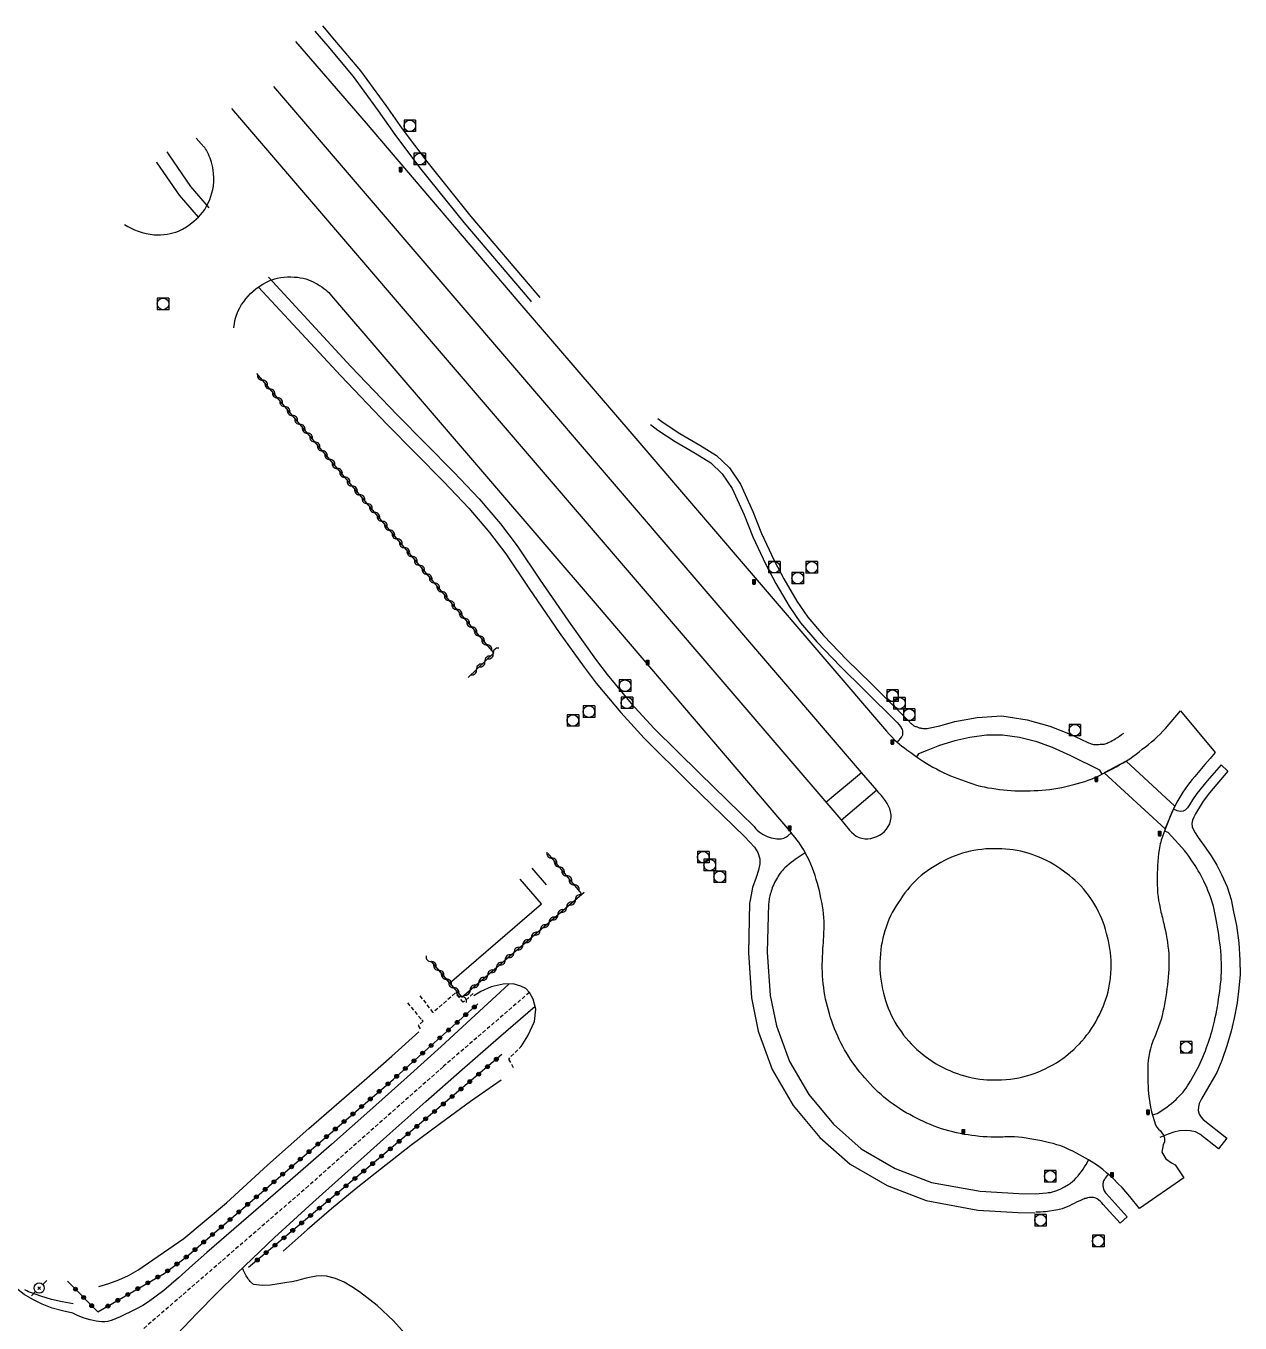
# Model space of a CAD drawing. Header units: millimetres. Extents: x 147000 to 148002, y 145000 to 146001.
# Drawn here: x 147178.5 to 147336, y 145195.6 to 145363.9 of the extents above; entities that cross this region are included whole.
import ezdxf

# ---------------------------------------------------------------- set-up
doc = ezdxf.new("R2010")
doc.units = ezdxf.units.MM
doc.linetypes.add('DASHED', pattern=[0.75, 0.5, -0.25])
doc.layers.get('0').update_dxf_attribs({"linetype": 'CONTINUOUS'})
for name, color, linetype in [('W0001', 6, 'DASHED'), ('W0006', 2, 'CONTINUOUS'), ('W0008', 7, 'CONTINUOUS'), ('W0010', 4, 'CONTINUOUS'), ('W0014', 7, 'CONTINUOUS'), ('W0020', 2, 'CONTINUOUS'), ('W0051', 7, 'CONTINUOUS'), ('W0101', 7, 'CONTINUOUS'), ('W0112', 1, 'DASHED'), ('W0120', 7, 'CONTINUOUS'), ('W0214', 2, 'CONTINUOUS'), ('W0310', 3, 'CONTINUOUS'), ('W0323', 7, 'CONTINUOUS'), ('W0333', 7, 'CONTINUOUS'), ('W0401', 7, 'CONTINUOUS'), ('W0420', 7, 'CONTINUOUS'), ('W0473', 7, 'CONTINUOUS')]:
    doc.layers.add(name, color=color, linetype=linetype)

# ---------------------------------------------------------------- blocks, each defined once
blk = doc.blocks.new('T473')
for p, q in [((-0.166667, 0.166667), (0.166667, -0.166667)), ((-0.166667, -0.166667), (0.166667, 0.166667)), ((0.500001, 0.500001), (1.000002, 1.000002)), ((-1.000002, -1.000002), (-0.500001, -0.500001))]:
    blk.add_line(p, q)
blk.add_ellipse((0, 0), major_axis=(0.471405, 0.471405), ratio=1, start_param=5.4977871438, end_param=11.780972451)
blk = doc.blocks.new('T401')
for p, q in [((-0.3, 0.3), (0, 0.3)), ((-0.3, -0.25), (-0.3, 0.3)), ((-0.3, 0.15), (0, 0.15)), ((-0.3, 0), (0, 0)), ((0, 0.3), (0, -0.25)), ((-0.3, -0.15), (0, -0.15)), ((-0.3, -0.25), (-0.3, -0.3)), ((-0.3, -0.3), (0, -0.3)), ((0, -0.3), (0, -0.25))]:
    blk.add_line(p, q)
blk = doc.blocks.new('T420')
for p, q in [((0.75, 0.75), (-0.75, 0.75)), ((-0.75, 0.75), (-0.75, -0.75)), ((0.75, 0.75), (0.75, -0.75)), ((0.75, -0.75), (-0.75, -0.75))]:
    blk.add_line(p, q)
blk.add_ellipse((0, 0), major_axis=(-0.53, 0.53), ratio=1, start_param=3.926991, end_param=10.210176)
blk = doc.blocks.new('t323o')
at = {"color": 0, "linetype": 'Continuous'}
for radius in [0.25, 0.15]:
    blk.add_circle((0, 0), radius, dxfattribs=at)
blk = doc.blocks.new('t310o')
at = {"color": 0, "linetype": 'Continuous'}
for centre, start, end in [((-0.5, 0.38), 216.8699, 323.1304), ((0.5, -0.37), 36.8699, 143.1303)]:
    blk.add_arc(centre, 0.625, start, end, dxfattribs=at)

msp = doc.modelspace()

# ---------------------------------------------------------------- linework, layer by layer
at = {"layer": 'W0001'}
msp.add_lwpolyline([(147243.83, 145238.55), (147232.64, 145228.9), (147215.18, 145213.44), (147193.82, 145194.95)], dxfattribs=at)
at = {"layer": 'W0006'}
msp.add_lwpolyline([(147246.07, 145252.5), (147244.21, 145254.69)], dxfattribs=at)
at = {"layer": 'W0008'}
for points in [[(147213.51, 145361.94), (147222.65, 145351.35), (147242.34, 145328.22), (147257.38, 145310.7), (147290.17, 145272.44)], [(147205.18, 145353.25), (147284.22, 145260.99), (147285.37, 145259.62), (147285.63, 145259.33), (147285.92, 145259.07), (147286.24, 145258.84), (147286.6, 145258.66), (147286.98, 145258.55), (147287.36, 145258.49), (147287.75, 145258.49), (147288.14, 145258.53), (147288.53, 145258.63), (147288.9, 145258.76), (147289.26, 145258.95), (147289.59, 145259.17), (147289.89, 145259.43), (147290.17, 145259.73), (147290.4, 145260.06), (147290.58, 145260.42), (147290.65, 145260.61), (147290.7, 145260.81), (147290.73, 145261.01), (147290.75, 145261.21), (147290.75, 145261.41), (147290.75, 145261.61), (147290.73, 145261.8), (147290.7, 145262), (147290.59, 145262.38), (147290.44, 145262.73), (147290.25, 145263.06), (147290.05, 145263.39), (147289.79, 145263.76), (147289.5, 145264.11), (147289.19, 145264.45), (147288.89, 145264.79), (147286.91, 145267.09), (147210.69, 145356.09)], [(147191.31, 145338.2), (147191.73, 145337.94), (147192.17, 145337.7), (147192.62, 145337.49), (147193.09, 145337.31), (147193.59, 145337.14), (147194.1, 145337.01), (147194.62, 145336.91), (147195.14, 145336.85), (147195.57, 145336.83), (147196, 145336.84), (147196.42, 145336.88), (147196.84, 145336.94), (147197.22, 145337), (147197.59, 145337.09), (147197.96, 145337.19), (147198.32, 145337.33), (147198.85, 145337.59), (147199.36, 145337.9), (147199.84, 145338.24), (147200.31, 145338.6), (147200.62, 145338.86), (147200.92, 145339.13), (147201.19, 145339.43), (147201.45, 145339.74), (147201.72, 145340.13), (147201.96, 145340.55), (147202.18, 145340.97), (147202.37, 145341.41), (147202.53, 145341.84), (147202.66, 145342.28), (147202.77, 145342.72), (147202.84, 145343.17), (147202.87, 145343.38), (147202.88, 145343.59), (147202.89, 145343.8), (147202.9, 145344.01), (147202.89, 145344.22), (147202.88, 145344.43), (147202.87, 145344.64), (147202.86, 145344.85), (147202.82, 145345.21), (147202.76, 145345.56), (147202.69, 145345.92), (147202.6, 145346.27), (147202.51, 145346.53), (147202.42, 145346.79), (147202.31, 145347.04), (147202.2, 145347.29), (147202.12, 145347.47), (147202.04, 145347.65), (147201.95, 145347.83), (147201.84, 145347.99), (147201.78, 145348.08), (147201.71, 145348.16), (147201.63, 145348.24), (147201.56, 145348.32), (147201.48, 145348.39), (147201.41, 145348.47), (147201.33, 145348.55), (147201.26, 145348.63), (147200.62, 145349.38)], [(147205.49, 145324.78), (147205.56, 145325.34), (147205.68, 145325.9), (147205.84, 145326.44), (147206.05, 145326.97), (147206.26, 145327.39), (147206.5, 145327.79), (147206.77, 145328.17), (147207.06, 145328.54), (147207.35, 145328.89), (147207.67, 145329.22), (147208, 145329.53), (147208.36, 145329.82), (147208.8, 145330.15), (147209.25, 145330.45), (147209.73, 145330.72), (147210.23, 145330.95), (147210.67, 145331.11), (147211.12, 145331.22), (147211.58, 145331.3), (147212.04, 145331.35), (147212.47, 145331.38), (147212.9, 145331.39), (147213.33, 145331.37), (147213.76, 145331.33), (147214.12, 145331.28), (147214.47, 145331.21), (147214.83, 145331.13), (147215.17, 145331.02), (147215.48, 145330.89), (147215.78, 145330.75), (147216.07, 145330.59), (147216.35, 145330.43), (147216.62, 145330.26), (147216.89, 145330.08), (147217.15, 145329.9), (147217.41, 145329.7), (147217.61, 145329.52), (147217.8, 145329.34), (147217.98, 145329.15), (147218.15, 145328.94)], [(147218.15, 145328.94), (147252.61, 145288.73), (147277.8, 145259.25)], [(147290.17, 145272.44), (147290.5, 145272.06), (147290.84, 145271.7), (147291.2, 145271.34), (147291.56, 145271), (147291.86, 145270.75), (147292.17, 145270.5), (147292.49, 145270.27), (147292.8, 145270.04), (147293.31, 145269.66), (147293.82, 145269.29), (147294.33, 145268.93), (147294.85, 145268.58), (147295.29, 145268.31), (147295.73, 145268.04), (147296.17, 145267.79), (147296.63, 145267.55), (147297.08, 145267.31), (147297.53, 145267.09), (147298, 145266.88), (147298.46, 145266.67), (147298.94, 145266.48), (147299.42, 145266.3), (147299.9, 145266.12), (147300.38, 145265.95), (147300.86, 145265.78), (147301.35, 145265.62), (147301.83, 145265.46), (147302.33, 145265.33), (147302.83, 145265.21), (147303.33, 145265.11), (147303.84, 145265.03), (147304.34, 145264.95), (147304.84, 145264.88), (147305.33, 145264.82), (147305.83, 145264.77), (147306.33, 145264.73), (147306.83, 145264.71), (147307.32, 145264.7), (147307.82, 145264.71), (147308.32, 145264.71), (147308.82, 145264.72), (147309.33, 145264.73), (147309.83, 145264.74), (147310.33, 145264.77), (147310.85, 145264.82), (147311.37, 145264.88), (147311.88, 145264.96), (147312.4, 145265.04), (147312.92, 145265.14), (147313.43, 145265.26), (147313.94, 145265.38), (147314.45, 145265.52), (147314.93, 145265.64), (147315.41, 145265.78), (147315.88, 145265.93), (147316.34, 145266.09), (147316.83, 145266.28), (147317.31, 145266.49), (147317.78, 145266.71), (147318.26, 145266.94), (147318.69, 145267.15), (147319.12, 145267.37), (147319.55, 145267.6), (147319.97, 145267.83), (147320.41, 145268.08), (147320.85, 145268.34), (147321.28, 145268.6), (147321.71, 145268.87), (147322.13, 145269.16), (147322.54, 145269.46), (147322.95, 145269.77), (147323.35, 145270.09), (147323.75, 145270.4), (147324.14, 145270.71), (147324.53, 145271.04), (147324.91, 145271.37), (147325.29, 145271.72), (147325.65, 145272.07), (147326.01, 145272.43), (147326.36, 145272.8), (147328.32, 145275.1), (147332.82, 145269.67), (147332.15, 145268.9), (147331.48, 145268.13), (147330.81, 145267.36), (147330.15, 145266.57), (147329.83, 145266.18), (147329.5, 145265.78), (147329.19, 145265.38), (147328.89, 145264.96), (147328.61, 145264.54), (147328.34, 145264.11), (147328.09, 145263.68), (147327.84, 145263.23), (147327.6, 145262.76), (147327.37, 145262.27), (147327.15, 145261.79), (147326.94, 145261.3), (147326.66, 145260.61), (147326.39, 145259.93), (147326.13, 145259.24), (147325.89, 145258.54), (147325.81, 145258.3), (147325.74, 145258.06), (147325.67, 145257.82), (147325.61, 145257.58), (147325.52, 145257.07), (147325.45, 145256.56), (147325.4, 145256.04), (147325.35, 145255.53), (147325.32, 145255.02), (147325.3, 145254.52), (147325.29, 145254.01), (147325.28, 145253.5), (147325.28, 145253), (147325.28, 145252.49), (147325.3, 145251.98), (147325.33, 145251.48), (147325.39, 145250.97), (147325.47, 145250.47), (147325.56, 145249.97), (147325.65, 145249.48), (147325.71, 145249.23), (147325.76, 145248.98), (147325.82, 145248.74), (147325.88, 145248.49), (147325.95, 145248.25), (147326.01, 145248), (147326.07, 145247.75), (147326.12, 145247.51), (147326.23, 145247.02), (147326.34, 145246.54), (147326.44, 145246.05), (147326.52, 145245.56), (147326.6, 145245.06), (147326.67, 145244.56), (147326.73, 145244.05), (147326.77, 145243.55), (147326.79, 145243.05), (147326.79, 145242.55), (147326.79, 145242.04), (147326.77, 145241.54), (147326.75, 145241.04), (147326.71, 145240.53), (147326.66, 145240.03), (147326.61, 145239.53), (147326.54, 145239.02), (147326.47, 145238.52), (147326.38, 145238.01), (147326.3, 145237.51), (147326.21, 145237.01), (147326.13, 145236.51), (147326.03, 145236.02), (147325.91, 145235.52), (147325.78, 145235.04), (147325.62, 145234.56), (147325.45, 145234.09), (147325.28, 145233.61), (147325.2, 145233.38), (147325.1, 145233.15), (147325, 145232.91), (147324.91, 145232.68), (147324.81, 145232.45), (147324.72, 145232.21), (147324.63, 145231.98), (147324.55, 145231.73), (147324.42, 145231.24), (147324.3, 145230.75), (147324.2, 145230.25), (147324.13, 145229.74), (147324.08, 145229.24), (147324.06, 145228.73), (147324.06, 145228.22), (147324.06, 145227.72), (147324.06, 145227.27), (147324.07, 145226.83), (147324.09, 145226.39), (147324.12, 145225.95), (147324.17, 145225.37), (147324.24, 145224.79), (147324.32, 145224.22), (147324.43, 145223.65), (147324.56, 145223.07), (147324.72, 145222.49), (147324.9, 145221.92), (147325.08, 145221.36), (147325.24, 145221.07), (147325.46, 145220.82), (147325.69, 145220.59), (147325.89, 145220.35), (147326.09, 145220.01), (147326.21, 145219.62), (147326.21, 145219.18), (147326.04, 145218.77), (147325.88, 145217.82), (147326.41, 145216.94), (147327.15, 145216.45), (147327.59, 145216.17), (147328.73, 145214.51), (147322.99, 145210.51), (147321.72, 145212.09), (147321.23, 145212.67), (147320.72, 145213.23), (147320.19, 145213.77), (147319.65, 145214.3), (147319.18, 145214.73), (147318.71, 145215.15), (147318.23, 145215.56), (147317.73, 145215.95), (147317.4, 145216.18), (147317.07, 145216.4), (147316.73, 145216.62), (147316.38, 145216.82), (147316, 145217.05), (147315.61, 145217.27), (147315.22, 145217.48), (147314.82, 145217.68), (147314.32, 145217.93), (147313.81, 145218.18), (147313.29, 145218.42), (147312.76, 145218.63), (147312.28, 145218.79), (147311.78, 145218.93), (147311.29, 145219.05), (147310.79, 145219.17), (147310.29, 145219.29), (147309.79, 145219.39), (147309.28, 145219.48), (147308.77, 145219.57), (147308.28, 145219.64), (147307.78, 145219.71), (147307.28, 145219.77), (147306.77, 145219.8), (147306.52, 145219.81), (147306.27, 145219.81), (147306.01, 145219.81), (147305.76, 145219.8), (147305.51, 145219.79), (147305.26, 145219.78), (147305, 145219.77), (147304.75, 145219.77), (147304.24, 145219.77), (147303.73, 145219.78), (147303.23, 145219.8), (147302.72, 145219.83), (147302.22, 145219.87), (147301.73, 145219.92), (147301.23, 145219.98), (147300.74, 145220.05), (147300.24, 145220.13), (147299.74, 145220.23), (147299.25, 145220.33), (147298.76, 145220.44), (147298.27, 145220.57), (147297.78, 145220.71), (147297.29, 145220.86), (147296.81, 145221.03), (147296.34, 145221.2), (147295.87, 145221.39), (147295.41, 145221.58), (147294.95, 145221.79), (147294.5, 145222), (147294.05, 145222.22), (147293.61, 145222.46), (147293.17, 145222.7), (147292.73, 145222.94), (147292.29, 145223.2), (147291.86, 145223.47), (147291.44, 145223.74), (147291.03, 145224.03), (147290.62, 145224.33), (147290.22, 145224.64), (147289.83, 145224.96), (147289.45, 145225.29), (147289.08, 145225.62), (147288.72, 145225.97), (147288.37, 145226.32), (147288.03, 145226.69), (147287.69, 145227.07), (147287.36, 145227.45), (147287.04, 145227.83), (147286.72, 145228.22), (147286.4, 145228.61), (147286.1, 145229.01), (147285.8, 145229.42), (147285.51, 145229.83), (147285.24, 145230.26), (147284.97, 145230.69), (147284.72, 145231.12), (147284.48, 145231.55), (147284.26, 145231.99), (147284.04, 145232.43), (147283.84, 145232.88), (147283.63, 145233.35), (147283.43, 145233.83), (147283.24, 145234.31), (147283.06, 145234.8), (147282.9, 145235.27), (147282.76, 145235.75), (147282.62, 145236.23), (147282.5, 145236.72), (147282.38, 145237.2), (147282.27, 145237.69), (147282.18, 145238.18), (147282.09, 145238.67), (147282.02, 145239.18), (147281.96, 145239.68), (147281.91, 145240.19), (147281.87, 145240.7), (147281.85, 145241.19), (147281.83, 145241.68), (147281.83, 145242.18), (147281.84, 145242.67), (147281.86, 145243.18), (147281.89, 145243.69), (147281.92, 145244.19), (147281.95, 145244.7), (147281.97, 145244.95), (147281.98, 145245.2), (147282, 145245.46), (147282.02, 145245.71), (147282.03, 145245.96), (147282.04, 145246.22), (147282.05, 145246.47), (147282.06, 145246.73), (147282.06, 145247.23), (147282.06, 145247.74), (147282.04, 145248.25), (147282, 145248.76), (147281.94, 145249.26), (147281.86, 145249.77), (147281.76, 145250.27), (147281.66, 145250.77), (147281.56, 145251.25), (147281.45, 145251.74), (147281.33, 145252.22), (147281.2, 145252.7), (147281.06, 145253.2), (147280.91, 145253.7), (147280.75, 145254.19), (147280.57, 145254.67), (147280.36, 145255.19), (147280.13, 145255.69), (147279.89, 145256.19), (147279.63, 145256.68), (147279.44, 145257.03), (147279.23, 145257.37), (147279.01, 145257.71), (147278.78, 145258.04), (147278.55, 145258.35), (147278.31, 145258.65), (147278.05, 145258.95), (147277.8, 145259.25)], [(147184.6, 145196.94), (147183.25, 145197.22), (147181.93, 145197.6), (147180.65, 145198.09), (147179.41, 145198.69), (147178.31, 145199.36), (147177.28, 145200.13), (147176.3, 145200.96), (147175.34, 145201.79), (147173.17, 145203.74), (147171.08, 145205.78), (147169.01, 145207.85), (147166.94, 145209.9), (147163.65, 145213.09), (147160.38, 145216.28), (147157.1, 145219.48), (147153.83, 145222.68), (147150.56, 145225.88), (147147.29, 145229.08), (147144, 145232.27), (147140.72, 145235.45), (147135.4, 145240.37)], [(147241.19, 145239.64), (147236.81, 145235.58), (147232.4, 145231.55), (147227.97, 145227.54), (147223.52, 145223.56), (147218.17, 145218.83), (147212.79, 145214.13), (147207.39, 145209.46), (147201.98, 145204.8), (147200.14, 145203.16), (147198.31, 145201.5), (147196.43, 145199.88), (147194.44, 145198.4), (147193.67, 145197.92), (147192.88, 145197.49), (147192.08, 145197.09), (147191.26, 145196.71), (147190.75, 145196.47), (147190.23, 145196.23), (147189.7, 145196.02), (147189.14, 145195.87), (147188.76, 145195.82), (147188.38, 145195.81), (147188, 145195.83), (147187.63, 145195.88), (147186.84, 145196.05), (147186.07, 145196.28), (147185.32, 145196.58), (147184.6, 145196.94)], [(147195.65, 145191.48), (147198.16, 145194.21), (147200.7, 145196.89), (147203.29, 145199.53), (147205.93, 145202.13), (147210.79, 145206.75), (147215.74, 145211.28), (147220.73, 145215.76), (147225.73, 145220.23), (147230.41, 145224.4), (147235.11, 145228.54), (147239.84, 145232.66), (147244.58, 145236.75)]]:
    msp.add_lwpolyline(points, dxfattribs=at)
msp.add_lwpolyline([(147311.35, 145255.43), (147310.9, 145255.67), (147310.44, 145255.88), (147309.98, 145256.08), (147309.51, 145256.26), (147309.04, 145256.44), (147308.56, 145256.61), (147308.07, 145256.76), (147307.58, 145256.88), (147307.1, 145256.97), (147306.61, 145257.04), (147306.11, 145257.09), (147305.62, 145257.12), (147305.11, 145257.16), (147304.59, 145257.18), (147304.07, 145257.19), (147303.55, 145257.18), (147303.04, 145257.16), (147302.53, 145257.11), (147302.02, 145257.05), (147301.51, 145256.97), (147301.02, 145256.87), (147300.52, 145256.74), (147300.04, 145256.6), (147299.56, 145256.44), (147299.08, 145256.27), (147298.61, 145256.08), (147298.14, 145255.87), (147297.68, 145255.65), (147297.23, 145255.41), (147296.78, 145255.16), (147296.34, 145254.89), (147295.91, 145254.62), (147295.49, 145254.33), (147295.07, 145254.03), (147294.67, 145253.72), (147294.29, 145253.39), (147293.91, 145253.03), (147293.55, 145252.65), (147293.2, 145252.26), (147292.87, 145251.86), (147292.55, 145251.46), (147292.25, 145251.04), (147291.96, 145250.62), (147291.68, 145250.19), (147291.42, 145249.77), (147291.15, 145249.35), (147290.9, 145248.92), (147290.68, 145248.47), (147290.47, 145248), (147290.28, 145247.52), (147290.11, 145247.03), (147289.95, 145246.54), (147289.81, 145246.06), (147289.69, 145245.58), (147289.58, 145245.09), (147289.49, 145244.6), (147289.42, 145244.07), (147289.37, 145243.54), (147289.34, 145243.01), (147289.32, 145242.48), (147289.31, 145241.99), (147289.32, 145241.49), (147289.34, 145241), (147289.39, 145240.51), (147289.45, 145239.99), (147289.54, 145239.47), (147289.65, 145238.96), (147289.77, 145238.45), (147289.9, 145237.96), (147290.05, 145237.48), (147290.21, 145237), (147290.39, 145236.52), (147290.58, 145236.05), (147290.79, 145235.58), (147291.01, 145235.13), (147291.25, 145234.68), (147291.51, 145234.25), (147291.79, 145233.83), (147292.09, 145233.42), (147292.39, 145233.02), (147292.71, 145232.62), (147293.04, 145232.23), (147293.38, 145231.86), (147293.74, 145231.49), (147294.1, 145231.16), (147294.47, 145230.84), (147294.85, 145230.53), (147295.23, 145230.24), (147295.66, 145229.92), (147296.09, 145229.62), (147296.54, 145229.33), (147296.99, 145229.06), (147297.44, 145228.83), (147297.9, 145228.61), (147298.36, 145228.41), (147298.83, 145228.22), (147299.31, 145228.04), (147299.79, 145227.87), (147300.28, 145227.72), (147300.77, 145227.58), (147301.26, 145227.47), (147301.75, 145227.38), (147302.25, 145227.3), (147302.75, 145227.25), (147303.19, 145227.21), (147303.63, 145227.2), (147304.07, 145227.2), (147304.5, 145227.2), (147305.09, 145227.22), (147305.67, 145227.26), (147306.25, 145227.31), (147306.83, 145227.39), (147307.33, 145227.48), (147307.83, 145227.58), (147308.32, 145227.71), (147308.81, 145227.86), (147309.3, 145228.03), (147309.78, 145228.22), (147310.26, 145228.42), (147310.73, 145228.64), (147311.23, 145228.89), (147311.72, 145229.15), (147312.2, 145229.43), (147312.67, 145229.73), (147313.04, 145229.99), (147313.4, 145230.25), (147313.74, 145230.53), (147314.08, 145230.82), (147314.46, 145231.16), (147314.82, 145231.51), (147315.18, 145231.87), (147315.52, 145232.24), (147315.85, 145232.63), (147316.17, 145233.03), (147316.48, 145233.45), (147316.77, 145233.87), (147317.05, 145234.3), (147317.31, 145234.75), (147317.55, 145235.2), (147317.78, 145235.66), (147317.97, 145236.03), (147318.14, 145236.41), (147318.3, 145236.8), (147318.45, 145237.19), (147318.62, 145237.66), (147318.77, 145238.14), (147318.91, 145238.62), (147319.02, 145239.11), (147319.07, 145239.36), (147319.11, 145239.6), (147319.15, 145239.85), (147319.18, 145240.1), (147319.21, 145240.35), (147319.23, 145240.6), (147319.25, 145240.85), (147319.27, 145241.1), (147319.29, 145241.63), (147319.3, 145242.16), (147319.29, 145242.7), (147319.26, 145243.23), (147319.21, 145243.74), (147319.14, 145244.24), (147319.05, 145244.74), (147318.96, 145245.24), (147318.85, 145245.73), (147318.72, 145246.21), (147318.59, 145246.7), (147318.43, 145247.18), (147318.27, 145247.65), (147318.09, 145248.11), (147317.89, 145248.56), (147317.68, 145249.01), (147317.44, 145249.46), (147317.19, 145249.9), (147316.93, 145250.33), (147316.65, 145250.75), (147316.35, 145251.17), (147316.04, 145251.58), (147315.72, 145251.99), (147315.37, 145252.37), (147315.02, 145252.73), (147314.66, 145253.07), (147314.28, 145253.39), (147313.89, 145253.71), (147313.28, 145254.17), (147312.65, 145254.62), (147312.01, 145255.04)], close=True, dxfattribs=at)
at = {"layer": 'W0010'}
msp.add_lwpolyline([(147184.63, 145198.14), (147183.22, 145198.39), (147181.82, 145198.72), (147180.45, 145199.13), (147179.1, 145199.61), (147178.85, 145199.72), (147178.62, 145199.84), (147178.38, 145199.97)], dxfattribs=at)
at = {"layer": 'W0014'}
for points in [[(147216.02, 145363.27), (147217.67, 145361.32), (147220.98, 145357.4), (147224.23, 145352.91), (147226.37, 145349.88), (147229.58, 145345.6), (147235.32, 145338.45), (147244.02, 145328.23), (147244.07, 145328.17)], [(147217.01, 145363.95), (147218.57, 145362.11), (147221.92, 145358.14), (147225.21, 145353.61), (147227.34, 145350.59), (147230.52, 145346.34), (147236.25, 145339.22), (147244.92, 145329.02), (147245.2, 145328.71)], [(147195.45, 145346.3), (147195.52, 145346.18), (147198.42, 145342), (147200.86, 145339.14)], [(147196.79, 145347.63), (147197.06, 145347.21), (147199.89, 145343.13), (147202.27, 145340.34)], [(147209.98, 145331.33), (147220.68, 145319.78), (147226.69, 145313.49), (147234.05, 145306.04), (147237.33, 145302.57), (147240.08, 145299.35), (147242.24, 145296.49), (147245.24, 145292.03), (147249.2, 145286.27), (147252.4, 145281.79), (147253.91, 145279.78), (147257.04, 145276.04), (147260.01, 145272.79), (147265.93, 145266.95), (147272.98, 145260.07)], [(147208.66, 145330.11), (147219.37, 145318.55), (147225.4, 145312.24), (147232.75, 145304.79), (147235.99, 145301.36), (147238.67, 145298.22), (147240.77, 145295.45), (147243.75, 145291.01), (147247.72, 145285.23), (147250.95, 145280.73), (147252.5, 145278.66), (147255.69, 145274.85), (147258.71, 145271.54), (147264.67, 145265.66), (147271.73, 145258.8)], [(147260.5, 145313.02), (147261.19, 145312.48), (147263.36, 145311.05), (147265.95, 145309.56), (147268.13, 145308.21), (147269.78, 145306.63), (147271.21, 145304.5), (147272.82, 145300.96), (147273.94, 145298.11), (147275.57, 145294.58), (147276.84, 145292.2), (147278.54, 145289.32), (147279.94, 145287.22), (147282.01, 145284.85), (147285.03, 145281.68), (147288.16, 145278.63), (147292.4, 145274.4)], [(147259.55, 145312.24), (147260.49, 145311.51), (147262.73, 145310.03), (147265.33, 145308.53), (147267.39, 145307.26), (147268.86, 145305.85), (147270.16, 145303.91), (147271.71, 145300.5), (147272.83, 145297.64), (147274.49, 145294.05), (147275.8, 145291.61), (147277.52, 145288.68), (147278.99, 145286.49), (147281.12, 145284.04), (147284.18, 145280.83), (147287.31, 145277.77), (147291.53, 145273.57)], [(147292.4, 145274.4), (147292.93, 145273.88), (147292.99, 145273.82), (147293.04, 145273.77), (147293.09, 145273.71), (147293.15, 145273.66), (147293.2, 145273.6), (147293.25, 145273.54), (147293.31, 145273.49), (147293.36, 145273.43), (147293.45, 145273.36), (147293.53, 145273.29), (147293.62, 145273.22), (147293.71, 145273.15), (147293.81, 145273.11), (147293.91, 145273.07), (147294.02, 145273.03), (147294.12, 145273), (147294.21, 145272.96), (147294.31, 145272.92), (147294.41, 145272.89), (147294.51, 145272.86), (147294.62, 145272.84), (147294.74, 145272.82), (147294.86, 145272.81), (147294.98, 145272.8), (147295.13, 145272.8), (147295.29, 145272.79), (147295.44, 145272.8), (147295.6, 145272.82), (147297.07, 145273.12), (147299.04, 145273.72), (147301.91, 145274.23), (147305.13, 145274.43), (147308.4, 145273.91), (147311.34, 145273.1), (147314.01, 145272.06), (147316.21, 145271.02), (147316.37, 145270.95), (147316.54, 145270.87), (147316.71, 145270.81), (147316.88, 145270.76), (147317.02, 145270.73), (147317.15, 145270.72), (147317.29, 145270.72), (147317.42, 145270.72), (147317.57, 145270.73), (147317.72, 145270.73), (147317.88, 145270.74), (147318.03, 145270.75), (147318.15, 145270.76), (147318.27, 145270.77), (147318.39, 145270.78), (147318.51, 145270.8), (147318.65, 145270.84), (147318.8, 145270.9), (147318.93, 145270.96), (147319.07, 145271.02), (147319.26, 145271.12), (147319.45, 145271.22), (147319.64, 145271.33), (147319.82, 145271.44), (147320.11, 145271.62), (147320.39, 145271.81), (147320.67, 145272), (147320.95, 145272.2)], [(147291.53, 145273.57), (147291.96, 145273.07), (147292.05, 145272.93), (147292.12, 145272.79), (147292.18, 145272.64), (147292.22, 145272.48), (147292.24, 145272.37), (147292.25, 145272.26), (147292.25, 145272.14), (147292.24, 145272.02), (147292.22, 145271.94), (147292.2, 145271.85), (147292.17, 145271.77), (147292.12, 145271.7), (147291.56, 145271)], [(147318.14, 145266.87), (147317.85, 145267.38), (147314.09, 145269.26), (147311.7, 145270.33), (147309.67, 145271.05), (147307.41, 145271.64), (147305.23, 145271.92), (147303.14, 145271.92), (147300.96, 145271.61), (147299.04, 145271.2), (147297.04, 145270.58), (147295.3, 145269.89), (147294.32, 145269.49), (147294.04, 145269.13)], [(147282.28, 145263.25), (147286.91, 145267.09)], [(147288.89, 145264.79), (147284.29, 145260.87)], [(147271.73, 145258.8), (147273.02, 145257.38), (147273.49, 145256.69), (147273.74, 145255.86), (147273.74, 145255.22), (147273.57, 145254.39), (147273.24, 145253.48), (147272.79, 145252.15), (147272.59, 145251.21), (147272.43, 145250.31)], [(147272.98, 145260.07), (147273.18, 145259.83), (147273.4, 145259.61), (147273.64, 145259.4), (147273.9, 145259.21), (147274.15, 145259.05), (147274.41, 145258.92), (147274.68, 145258.8), (147274.96, 145258.69), (147275.2, 145258.62), (147275.45, 145258.55), (147275.7, 145258.5), (147275.95, 145258.48), (147276.13, 145258.47), (147276.31, 145258.47), (147276.48, 145258.48), (147276.66, 145258.52), (147276.85, 145258.57), (147277.03, 145258.65), (147277.21, 145258.75), (147277.37, 145258.87), (147277.8, 145259.25)], [(147279.63, 145256.68), (147279.08, 145256.32), (147278.82, 145256.16), (147278.57, 145255.98), (147278.32, 145255.79), (147278.08, 145255.61), (147277.8, 145255.39), (147277.52, 145255.17), (147277.25, 145254.94), (147276.98, 145254.7), (147276.82, 145254.54), (147276.65, 145254.37), (147276.5, 145254.19), (147276.35, 145254.01), (147276.23, 145253.83), (147276.12, 145253.64), (147276.01, 145253.45), (147275.91, 145253.26), (147275.78, 145253.03), (147275.65, 145252.8), (147275.53, 145252.57), (147275.42, 145252.33), (147275.34, 145252.12), (147275.27, 145251.91), (147275.2, 145251.69), (147275.14, 145251.47), (147275.09, 145251.28), (147275.04, 145251.1), (147275, 145250.91), (147274.96, 145250.72), (147274.93, 145250.55), (147274.9, 145250.39), (147274.88, 145250.22), (147274.86, 145250.05)], [(147272.41, 145250.11), (147272.24, 145243.7), (147272.65, 145237.85), (147273.51, 145233.54), (147275.33, 145228.53), (147278.06, 145223.89), (147281.51, 145219.73), (147285.44, 145216.25), (147290.24, 145213.48), (147295.33, 145211.53), (147302.02, 145210.3), (147307.25, 145210.01), (147309.39, 145209.96)], [(147272.43, 145250.31), (147272.41, 145250.11)], [(147274.86, 145250.05), (147274.7, 145243.76), (147275.08, 145238.17), (147275.88, 145234.2), (147277.56, 145229.58), (147280.08, 145225.3), (147283.28, 145221.44), (147286.88, 145218.25), (147291.29, 145215.7), (147295.99, 145213.9), (147302.31, 145212.74), (147307.35, 145212.45), (147309.44, 145212.42)], [(147309.44, 145212.42), (147310.98, 145212.55), (147311.13, 145212.57), (147311.27, 145212.58), (147311.42, 145212.59), (147311.56, 145212.63), (147312.14, 145212.81), (147312.71, 145213.04), (147313.26, 145213.32), (147313.78, 145213.63), (147314.05, 145213.82), (147314.3, 145214.03), (147314.54, 145214.25), (147314.77, 145214.49), (147315.02, 145214.76), (147315.25, 145215.04), (147315.47, 145215.33), (147315.68, 145215.62), (147315.87, 145215.91), (147316.05, 145216.21), (147316.22, 145216.52), (147316.38, 145216.82)], [(147318.91, 145214.96), (147318.55, 145214.45), (147318.47, 145214.34), (147318.39, 145214.23), (147318.33, 145214.1), (147318.28, 145213.97), (147318.25, 145213.85), (147318.24, 145213.72), (147318.24, 145213.59), (147318.24, 145213.46), (147318.25, 145213.33), (147318.27, 145213.2), (147318.3, 145213.07), (147318.34, 145212.94), (147318.41, 145212.81), (147318.48, 145212.68), (147318.57, 145212.56), (147318.67, 145212.44), (147321.37, 145209.45), (147320.48, 145208.63), (147318.28, 145211.05), (147318.1, 145211.25), (147317.91, 145211.44), (147317.71, 145211.61), (147317.48, 145211.76), (147317.33, 145211.84), (147317.17, 145211.9), (147317.01, 145211.94), (147316.84, 145211.96), (147316.64, 145211.96), (147316.45, 145211.93), (147316.26, 145211.88), (147316.07, 145211.83), (147315.91, 145211.79), (147315.75, 145211.73), (147315.6, 145211.67), (147315.45, 145211.61), (147315.13, 145211.48), (147314.82, 145211.33), (147314.51, 145211.18), (147314.21, 145211.02), (147313.9, 145210.87), (147313.59, 145210.72), (147313.27, 145210.59), (147312.94, 145210.48), (147312.41, 145210.34), (147311.87, 145210.24), (147311.33, 145210.16), (147310.79, 145210.1), (147310.47, 145210.06), (147310.16, 145210.04), (147309.85, 145210.02), (147309.53, 145210.02)]]:
    msp.add_lwpolyline(points, dxfattribs=at)
at = {"layer": 'W0020'}
msp.add_lwpolyline([(147326.33, 145259.77), (147327.57, 145262.7), (147321.26, 145268.56), (147318.41, 145267.02)], close=True, dxfattribs=at)
at = {"layer": 'W0051'}
for points in [[(147334.44, 145267.26), (147332.07, 145264.46), (147331.23, 145263.38), (147330.23, 145261.7), (147330.02, 145261.28), (147329.86, 145260.89), (147329.79, 145260.46), (147329.82, 145260.04), (147329.97, 145259.64), (147330.19, 145259.25), (147330.58, 145258.67), (147331.61, 145257.27), (147332.3, 145256.27), (147333.01, 145255.06), (147333.64, 145253.83), (147334.36, 145252.24), (147334.89, 145250.59), (147335.18, 145249.01), (147335.55, 145247.25), (147335.87, 145244.97), (147336.02, 145242.74), (147336.03, 145240.86), (147335.88, 145239.12), (147335.64, 145237.19), (147335.25, 145235.21), (147334.87, 145233.51), (147334.32, 145231.6), (147333.66, 145229.73), (147333, 145228.16), (147332.13, 145226.58), (147331.03, 145224.72), (147330.72, 145224.12), (147330.62, 145223.72), (147330.61, 145223.21), (147330.74, 145222.75), (147330.98, 145222.36), (147331.25, 145222.08), (147334.32, 145219.63), (147333.24, 145218.26), (147330.82, 145220.16), (147330.24, 145220.45), (147329.57, 145220.6), (147328.93, 145220.63), (147328.16, 145220.57), (147327.44, 145220.41), (147326.71, 145220.17), (147325.64, 145219.74)], [(147334.44, 145267.26), (147333.59, 145268.08), (147331.78, 145266.02), (147330.43, 145264.34), (147329.87, 145263.52), (147329.48, 145262.87), (147329.21, 145262.48), (147328.9, 145262.19), (147328.65, 145262.08), (147328.3, 145262.04), (147327.87, 145262.09), (147327.4, 145262.34)], [(147324.68, 145222.68), (147325.28, 145222.85), (147326.53, 145223.67), (147326.84, 145223.9), (147327.14, 145224.15), (147327.43, 145224.41), (147327.72, 145224.67), (147327.96, 145224.9), (147328.19, 145225.13), (147328.42, 145225.37), (147328.63, 145225.62), (147328.83, 145225.88), (147329.02, 145226.14), (147329.19, 145226.41), (147329.37, 145226.68), (147329.6, 145227.05), (147329.82, 145227.43), (147330.04, 145227.81), (147330.25, 145228.19), (147330.46, 145228.58), (147330.66, 145228.96), (147330.86, 145229.36), (147331.04, 145229.75), (147331.22, 145230.16), (147331.38, 145230.56), (147331.54, 145230.98), (147331.69, 145231.39), (147331.82, 145231.75), (147331.95, 145232.11), (147332.07, 145232.48), (147332.18, 145232.85), (147332.29, 145233.21), (147332.39, 145233.58), (147332.49, 145233.95), (147332.58, 145234.32), (147332.7, 145234.8), (147332.81, 145235.28), (147332.92, 145235.76), (147333.02, 145236.24), (147333.1, 145236.73), (147333.18, 145237.22), (147333.25, 145237.71), (147333.32, 145238.2), (147333.39, 145238.68), (147333.45, 145239.17), (147333.51, 145239.65), (147333.56, 145240.14), (147333.57, 145240.36), (147333.59, 145240.58), (147333.6, 145240.81), (147333.61, 145241.03), (147333.61, 145241.25), (147333.62, 145241.47), (147333.62, 145241.69), (147333.62, 145241.91), (147333.62, 145242.4), (147333.6, 145242.9), (147333.58, 145243.39), (147333.55, 145243.88), (147333.49, 145244.43), (147333.42, 145244.97), (147333.34, 145245.51), (147333.26, 145246.06), (147333.19, 145246.54), (147333.1, 145247.03), (147333.02, 145247.52), (147332.93, 145248.01), (147332.85, 145248.43), (147332.77, 145248.86), (147332.68, 145249.29), (147332.58, 145249.72), (147332.46, 145250.14), (147332.33, 145250.56), (147332.19, 145250.97), (147332.04, 145251.38), (147331.87, 145251.79), (147331.7, 145252.19), (147331.52, 145252.59), (147331.33, 145252.99), (147331.16, 145253.33), (147330.98, 145253.67), (147330.79, 145254.01), (147330.6, 145254.34), (147330.41, 145254.67), (147330.21, 145255), (147330, 145255.32), (147329.79, 145255.64), (147329.48, 145256.09), (147329.15, 145256.53), (147328.82, 145256.96), (147328.46, 145257.37), (147326.69, 145259.3), (147326.22, 145259.49)]]:
    msp.add_lwpolyline(points, dxfattribs=at)
at = {"layer": 'W0101'}
for points in [[(147233.49, 145239.77), (147245.4, 145250.05), (147242.66, 145253.26)], [(147231.06, 145242.62), (147233.49, 145239.77)]]:
    msp.add_lwpolyline(points, dxfattribs=at)
at = {"layer": 'W0112'}
for points in [[(147236.53, 145238.39), (147235.26, 145237.27), (147234.2, 145238.44), (147231.36, 145235.96), (147229.52, 145238.3)], [(147228.01, 145237.2), (147229.87, 145234.99), (147230.05, 145234.81), (147229.39, 145234.24), (147229.7, 145233.73)], [(147242.85, 145231.65), (147241.13, 145229.9), (147241.75, 145228.82)]]:
    msp.add_lwpolyline(points, dxfattribs=at)
at = {"layer": 'W0120'}
msp.add_lwpolyline([(147242.77, 145231.53), (147243.64, 145232.92), (147244.48, 145234.79), (147244.68, 145236.39), (147244.33, 145237.68), (147243.83, 145238.55), (147243.36, 145239.06), (147242.71, 145239.38), (147241.72, 145239.65), (147240.44, 145239.62), (147238.86, 145239.29), (147237.52, 145238.68), (147236.61, 145238.09)], dxfattribs=at)
at = {"layer": 'W0214'}
for points in [[(147187.96, 145200.4), (147189.29, 145200.78), (147190.59, 145201.26), (147191.85, 145201.83), (147193.06, 145202.5), (147199.02, 145206.6), (147204.56, 145211.26), (147209.88, 145216.13), (147215.23, 145220.89), (147218.83, 145223.99), (147222.41, 145227.11), (147225.97, 145230.26), (147229.5, 145233.43)], [(147240.17, 145227.16), (147236.21, 145224.39), (147232.3, 145221.56), (147228.44, 145218.67), (147224.63, 145215.71), (147221.38, 145213.11), (147218.17, 145210.45), (147215.01, 145207.74), (147211.89, 145204.98)]]:
    msp.add_lwpolyline(points, dxfattribs=at)
at = {"layer": 'W0310'}
for points in [[(147235.91, 145279.4), (147239.23, 145282.6), (147208.46, 145318.87)], [(147250.61, 145251.37), (147246.27, 145256.57)], [(147231.04, 145242.6), (147235.09, 145237.93), (147250.95, 145251.55)]]:
    msp.add_lwpolyline(points, dxfattribs=at)
at = {"layer": 'W0323'}
for points in [[(147187.86, 145197.09), (147196.45, 145202.1), (147199.36, 145204.24), (147226.19, 145227.29), (147237.14, 145237.05)], [(147240.25, 145230.48), (147224.53, 145217.19), (147207.39, 145202.86)], [(147187.86, 145197.09), (147183.9, 145201.1)]]:
    msp.add_lwpolyline(points, dxfattribs=at)
at = {"layer": 'W0333'}
msp.add_lwpolyline([(147228.13, 145193.81), (147226.19, 145195.95), (147224.07, 145197.91), (147221.79, 145199.68), (147220.81, 145200.35), (147219.79, 145200.95), (147218.68, 145201.43), (147217.5, 145201.72), (147216.84, 145201.77), (147216.17, 145201.73), (147215.52, 145201.62), (147214.87, 145201.47), (147214.25, 145201.3), (147213.63, 145201.13), (147213, 145200.99), (147212.35, 145200.89), (147211.32, 145200.75), (147210.26, 145200.58), (147209.17, 145200.52), (147208.09, 145200.67), (147208, 145200.71), (147207.91, 145200.77), (147207.83, 145200.83), (147207.76, 145200.9), (147207.63, 145201.03), (147207.51, 145201.17), (147207.39, 145201.31), (147207.29, 145201.46), (147207.09, 145201.79), (147206.91, 145202.12), (147206.74, 145202.47), (147206.6, 145202.82)], dxfattribs=at)

# ---------------------------------------------------------------- block references
at = {"layer": 'W0310'}
for p, rotation in [((147209.22, 145317.98), 130.2980401247411), ((147210.19, 145316.84), 130.2980401247411), ((147211.16, 145315.69), 130.2980401247411), ((147212.13, 145314.55), 130.2980401247411), ((147213.1, 145313.41), 130.2980401247411), ((147214.07, 145312.26), 130.2980401247411), ((147215.04, 145311.12), 130.2980401247411), ((147216.01, 145309.97), 130.2980401247411), ((147216.98, 145308.83), 130.2980401247411), ((147217.95, 145307.69), 130.2980401247411), ((147218.92, 145306.54), 130.2980401247411), ((147219.89, 145305.4), 130.2980401247411), ((147220.86, 145304.25), 130.2980401247411), ((147221.83, 145303.11), 130.2980401247411), ((147222.8, 145301.97), 130.2980401247411), ((147223.77, 145300.82), 130.2980401247411), ((147224.74, 145299.68), 130.2980401247411), ((147225.71, 145298.53), 130.2980401247411), ((147226.68, 145297.39), 130.2980401247411), ((147227.65, 145296.25), 130.2980401247411), ((147228.62, 145295.1), 130.2980401247411), ((147229.59, 145293.96), 130.2980401247411), ((147230.56, 145292.81), 130.2980401247411), ((147231.53, 145291.67), 130.2980401247411), ((147232.5, 145290.52), 130.2980401247411), ((147233.47, 145289.38), 130.2980401247411), ((147234.44, 145288.24), 130.2980401247411), ((147235.41, 145287.09), 130.2980401247411), ((147236.38, 145285.95), 130.2980401247411), ((147237.35, 145284.8), 130.2980401247411), ((147238.32, 145283.66), 130.2980401247411), ((147238.07, 145281.48), 43.9557641255339), ((147239.15, 145282.52), 43.9557641255339), ((147236.99, 145280.44), 43.9557641255339), ((147246.76, 145255.98), 129.8344745341265), ((147247.72, 145254.83), 129.8344745341265), ((147248.69, 145253.67), 129.8344745341265), ((147249.65, 145252.52), 129.8344745341265), ((147248.67, 145249.59), 40.64024546945308), ((147249.81, 145250.57), 40.64024546945308), ((147246.4, 145247.64), 40.64024546945308), ((147247.53, 145248.62), 40.64024546945308), ((147245.26, 145246.66), 40.64024546945308), ((147242.98, 145244.71), 40.64024546945308), ((147244.12, 145245.69), 40.64024546945308), ((147231.09, 145242.54), 310.9927425707485), ((147240.71, 145242.76), 40.64024546945308), ((147241.84, 145243.73), 40.64024546945308), ((147232.07, 145241.41), 310.9927425707485), ((147238.43, 145240.8), 40.64024546945308), ((147239.57, 145241.78), 40.64024546945308), ((147233.06, 145240.27), 310.9927425707485), ((147234.04, 145239.14), 310.9927425707485), ((147237.29, 145239.82), 40.64024546945308), ((147235.02, 145238.01), 310.9927425707485), ((147236.15, 145238.85), 40.64024546945308)]:
    msp.add_blockref('t310o', p, dxfattribs=dict(at, rotation=rotation))
at = {"layer": 'W0323'}
for p, rotation in [((147236.7, 145236.65), 41.71469017960133), ((147234.46, 145234.66), 41.71469017960133), ((147235.58, 145235.66), 41.71469017960133), ((147233.34, 145233.66), 41.71469017960133), ((147231.1, 145231.66), 41.71469017960133), ((147232.22, 145232.66), 41.71469017960133), ((147228.86, 145229.67), 41.71469017960133), ((147229.98, 145230.67), 41.71469017960133), ((147239.55, 145229.88), 220.1927060721337), ((147227.74, 145228.67), 41.71469017960133), ((147237.26, 145227.94), 220.1927060721337), ((147238.4, 145228.91), 220.1927060721337), ((147225.49, 145226.69), 40.6669939359551), ((147226.62, 145227.67), 41.71469017960133), ((147236.11, 145226.98), 220.1927060721337), ((147223.21, 145224.73), 40.6669939359551), ((147224.35, 145225.71), 40.6669939359551), ((147233.82, 145225.04), 220.1927060721337), ((147234.96, 145226.01), 220.1927060721337), ((147222.07, 145223.75), 40.6669939359551), ((147231.53, 145223.1), 220.1927060721337), ((147232.67, 145224.07), 220.1927060721337), ((147219.8, 145221.8), 40.6669939359551), ((147220.94, 145222.78), 40.6669939359551), ((147229.23, 145221.17), 220.1927060721337), ((147230.38, 145222.14), 220.1927060721337), ((147217.52, 145219.84), 40.6669939359551), ((147218.66, 145220.82), 40.6669939359551), ((147228.09, 145220.2), 220.1927060721337), ((147215.25, 145217.89), 40.6669939359551), ((147216.39, 145218.87), 40.6669939359551), ((147225.8, 145218.26), 220.1927060721337), ((147226.94, 145219.23), 220.1927060721337), ((147214.11, 145216.91), 40.6669939359551), ((147223.5, 145216.33), 219.8961899325066), ((147224.65, 145217.3), 220.1927060721337), ((147211.83, 145214.96), 40.6669939359551), ((147212.97, 145215.93), 40.6669939359551), ((147221.2, 145214.41), 219.8961899325066), ((147222.35, 145215.37), 219.8961899325066), ((147209.56, 145213), 40.6669939359551), ((147210.7, 145213.98), 40.6669939359551), ((147220.05, 145213.45), 219.8961899325066), ((147207.28, 145211.05), 40.6669939359551), ((147208.42, 145212.02), 40.6669939359551), ((147217.75, 145211.52), 219.8961899325066), ((147218.9, 145212.48), 219.8961899325066), ((147206.15, 145210.07), 40.6669939359551), ((147215.45, 145209.6), 219.8961899325066), ((147216.6, 145210.56), 219.8961899325066), ((147203.87, 145208.11), 40.6669939359551), ((147205.01, 145209.09), 40.6669939359551), ((147213.14, 145207.67), 219.8961899325066), ((147214.29, 145208.64), 219.8961899325066), ((147201.59, 145206.16), 40.6669939359551), ((147202.73, 145207.14), 40.6669939359551), ((147211.99, 145206.71), 219.8961899325066), ((147200.46, 145205.18), 40.6669939359551), ((147209.69, 145204.79), 219.8961899325066), ((147210.84, 145205.75), 219.8961899325066), ((147198.11, 145203.32), 36.23848608518455), ((147199.32, 145204.21), 36.23848608518455), ((147208.54, 145203.83), 219.8961899325066), ((147195.63, 145201.63), 30.28464962484543), ((147196.9, 145202.43), 36.23848608518455), ((147184.95, 145200.04), 134.6513102138805), ((147191.75, 145199.36), 30.28464962484543), ((147193.04, 145200.12), 30.28464962484543), ((147194.34, 145200.87), 30.28464962484543), ((147186.01, 145198.97), 134.6513102138805), ((147187.06, 145197.9), 134.6513102138805), ((147189.16, 145197.85), 30.28464962484543), ((147190.45, 145198.6), 30.28464962484543)]:
    msp.add_blockref('t323o', p, dxfattribs=dict(at, rotation=rotation))
at = {"layer": 'W0401'}
for p in [(147227.29, 145345.33), (147273.14, 145291.81), (147259.35, 145281.34), (147291.05, 145271.04), (147317.55, 145266.21), (147277.77, 145259.85), (147325.74, 145259.17), (147324.25, 145223.03), (147300.28, 145220.48), (147319.56, 145214.88)]:
    msp.add_blockref('T401', p, dxfattribs=at)
at = {"layer": 'W0420'}
for p in [(147228.32, 145350.99), (147229.61, 145346.67), (147196.31, 145327.88), (147275.6, 145293.73), (147280.47, 145293.7), (147278.65, 145292.29), (147256.25, 145278.34), (147290.94, 145277.05), (147251.56, 145274.98), (147256.49, 145276.12), (147291.83, 145276.07), (147293.11, 145274.58), (147249.48, 145273.83), (147314.6, 145272.58), (147266.39, 145256.1), (147267.23, 145255.08), (147268.52, 145253.55), (147329.04, 145231.41), (147311.4, 145214.68), (147310.14, 145208.99), (147317.63, 145206.29)]:
    msp.add_blockref('T420', p, dxfattribs=at)
at = {"layer": 'W0473'}
msp.add_blockref('T473', (147180.24, 145200.19), dxfattribs=at)

doc.saveas('drawing.dxf')
